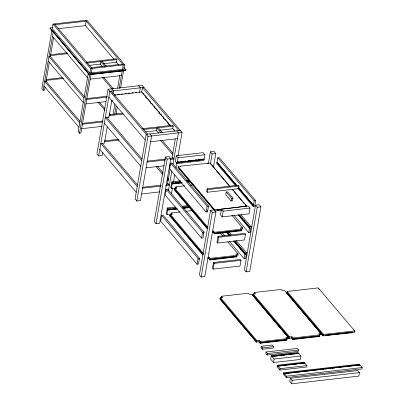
<?xml version="1.0" encoding="UTF-8"?>
<svg xmlns="http://www.w3.org/2000/svg" width="404" height="404" viewBox="0 0 404 404"><rect width="100%" height="100%" fill="white"/><g stroke="black" fill="none" stroke-linecap="round" stroke-linejoin="round"><path stroke-width="0.61" d="M123.856 67.418L125.886 69.816L125.806 70.306L89.122 74.503L50.101 28.401L50.182 27.916L52.672 27.629M51.904 30.401L41.834 88.703L43.157 90.274L44.536 90.117L45.071 87.012M52.995 24.083L52.227 28.543L89.92 73.079L123.846 69.19L124.619 64.736L86.921 20.2L52.995 24.083L90.688 68.619L89.92 73.079M43.157 90.274L53.232 31.966M46.036 81.431L49.359 62.206M50.323 56.621L53.641 37.395M88.274 73.366L78.199 131.674L79.527 133.239L80.906 133.083L90.976 74.78M50.182 27.916L89.203 74.018L89.122 74.503A1.702 0.369 -73 0 1 89.299 74.296L89.43 74.745L124.371 70.745L125.275 70.175A1.702 1.434 37.2 0 1 125.806 70.306L124.993 69.347M79.527 133.239L89.703 74.316M91.299 72.917L92.067 68.463L54.373 23.927M178.088 155.464L182.063 132.477L142.168 85.345L108.095 89.244L96.935 153.863L98.677 155.929L102.303 155.51L102.838 152.404M98.677 155.929L109.843 91.304L143.915 87.405M86.335 62.251L116.261 58.827L116.923 59.61L116.468 62.256L103.373 63.756M107.242 126.927L104.449 143.087L100.818 143.531L137.224 186.542M108.848 117.609L111.852 100.212M112.928 93.996L113.463 90.89L111.721 88.83M113.11 114.302L114.928 103.757M117.609 88.249L119.857 75.225M114.756 114.009L116.15 105.944M119.15 88.577L122.149 71.21M122.468 69.352L123.24 64.892L85.547 20.357M116.135 113.852L117.312 107.03M120.634 87.799L123.634 70.432M139.431 92.789L140.289 87.82L138.542 85.759M149.869 133.901L151.611 135.961L140.451 200.581L136.825 201L147.99 136.375L108.095 89.244M165.438 156.994L154.278 221.614L156.025 223.68L159.646 223.266L170.811 158.641L169.064 156.58L165.438 156.994L167.185 159.055L156.025 223.68M142.592 128.684L172.513 125.255L173.215 126.083L172.755 128.73L159.666 130.224M161.656 215.408L160.656 221.185L197.061 264.196L198.51 264.029L199.278 259.575L198.844 259.626L198.914 259.206L199.354 259.156L199.505 258.252L163.105 215.241L161.656 215.408L198.056 258.419L197.061 264.196M166.165 189.294L165.165 195.071L201.571 238.082L203.02 237.916L203.788 233.462L203.353 233.512L203.429 233.093L203.863 233.042L204.02 232.138L167.615 189.128L166.165 189.294L202.571 232.305L201.571 238.082M170.675 163.181L169.675 168.963L206.08 211.969L207.53 211.802L207.686 210.898L207.252 210.949L207.323 210.529L207.757 210.479L208.53 206.025L172.124 163.014L170.675 163.181L207.08 206.192L206.08 211.969M167.569 183.643L170.039 169.352M172.079 157.55L175.296 138.905M168.453 190.678L171.892 170.796M173.028 164.206L178.437 132.891L176.689 130.83M175.402 207.05L167.291 207.974L166.297 213.756L166.993 214.58L171.362 214.08M180.537 180.866L171.806 181.866L170.806 187.643L171.503 188.466L175.871 187.966M178.952 161.807L177.078 162.019L177.29 162.267L204.111 159.196L204.884 154.742L203.136 152.682L176.316 155.752L175.316 161.529L177.063 163.59L203.884 160.519L203.904 158.949L202.03 159.166M166.993 214.58L167.625 209.459L167.837 209.706L177.189 208.636M171.503 188.466L172.134 183.345L173.382 183.204M167.837 209.706L167.993 208.802L167.291 207.974M181.704 182.522L172.346 183.593L172.503 182.689L171.806 181.866M171.437 193.991L172.508 187.779M173.473 182.184L174.765 174.73M175.942 167.892L176.8 162.923M177.063 163.59L177.078 162.019M177.29 162.267L178.058 157.812L176.316 155.752M203.363 254.505L170.195 215.317L169.761 215.367L169.69 215.781L202.858 254.969M207.873 228.391L174.71 189.203L174.27 189.254L174.2 189.673L207.368 228.856M221.639 210.191L214.782 210.974L214.938 210.07L214.504 210.12L178.098 167.11L178.169 166.69L180.78 166.392L180.709 166.812M170.195 215.317L170.352 214.413L172.528 214.16L171.483 212.923L180.214 211.923M174.71 189.203L174.866 188.299L177.038 188.047L175.993 186.81L184.724 185.81M171.043 213.999L171.483 212.923M175.993 186.81L175.553 187.885L176.184 188.628M180.497 166.564L180.573 166.145L210.211 163.024L230.033 186.441M207.323 163.494L207.393 163.075M208.348 163.655L210.388 151.848L214.014 151.434L215.756 153.495L213.398 167.165M210.211 163.024L210.141 163.438L210.949 164.398M210.413 163.852L212.13 153.909L210.388 151.848M207.141 188.784L206.681 191.43L207.383 192.254L238.552 188.688L239.011 186.042L238.315 185.214L207.141 188.784L207.838 189.607L207.383 192.254M236.401 185.072L217.392 162.61L216.953 162.661L216.797 163.564L235.406 185.547M236.845 185.658L217.029 162.241L217.796 157.787L219.246 157.621L255.651 200.631L254.651 206.409L253.202 206.575L237.83 188.416M217.392 162.61L217.463 162.191L217.029 162.241M210.57 210.312L199.409 274.937L201.152 276.998L204.778 276.583L215.938 211.959L214.196 209.898L210.57 210.312L212.312 212.378L201.152 276.998M214.504 210.12L214.575 209.701L178.169 166.69M236.572 255.303L238.138 255.126L238.208 254.707L237.774 254.757L237.931 253.853L235.754 254.101L236.805 255.338L236.784 256.909L209.959 259.979L208.701 258.494L208.934 257.171L207.843 257.298M241.082 229.189L242.647 229.012L242.718 228.593L242.284 228.644L242.44 227.74L240.264 227.987L241.314 229.225L241.294 230.795L214.468 233.866L213.216 232.381L213.443 231.058L212.358 231.184M214.575 209.701L217.185 209.403L217.322 210.065L221.685 209.57M217.322 210.065L217.185 209.403M209.959 259.979L209.979 258.409L208.934 257.171M214.468 233.866L214.489 232.295L213.443 231.058M221.442 209.07L220.443 214.847L222.19 216.913L249.016 213.842L250.01 208.06L248.268 206L221.442 209.07L223.19 211.13L222.19 216.913M213.469 262.534L212.469 268.312L213.171 269.135L239.991 266.064L240.991 260.287L240.294 259.464L213.469 262.534L214.165 263.358L213.171 269.135M217.978 236.421L216.983 242.198L217.68 243.026L244.501 239.951L245.501 234.174L244.804 233.35L217.978 236.421L218.68 237.244L217.68 243.026M226.189 192.031L225.735 194.678L231.073 200.985L232.522 200.818L232.982 198.172L227.639 191.865L226.189 192.031L231.527 198.339L231.073 200.985M219.933 298.682L256.338 341.693L256.772 341.643L220.367 298.632L219.933 298.682L219.862 299.101L256.262 342.112L258.873 341.809L260.131 343.294L286.951 340.224L286.971 338.653L285.926 337.416L288.097 337.168L287.946 338.072L288.38 338.022L288.305 338.441L286.739 338.623M220.367 298.632L220.523 297.728L222.7 297.48L221.65 296.243L248.475 293.168L249.521 294.405L251.697 294.157L288.097 337.168M221.65 296.243L221.215 297.319L221.841 298.061M232.462 189.304L246.617 206.03L246.546 206.449L244.925 204.54M236.113 240.431L246.627 252.853L245.632 258.636L244.183 258.802L244.95 254.343L233.623 240.966M244.95 254.343L245.385 254.293L245.46 253.879L245.021 253.929L245.178 253.02L235.067 241.077M241.026 214.797L251.142 226.745L250.142 232.522L248.692 232.689L249.46 228.23L238.138 214.852M239.577 214.963L249.692 226.907L249.536 227.816L249.97 227.765L249.894 228.184L249.46 228.23M253.202 206.575L253.358 205.671L238.39 187.986M253.358 205.671L253.793 205.621L253.863 205.202L253.429 205.252L254.202 200.793L217.796 157.787M255.515 205.166L244.354 269.791L246.097 271.852L249.722 271.438L260.888 206.813L259.141 204.752L255.515 205.166L257.262 207.232L246.097 271.852M252.702 294.93L289.102 337.941L289.537 337.89L253.136 294.88L252.702 294.93L252.626 295.349L289.032 338.36L291.643 338.057L292.9 339.542L319.721 336.471L319.741 334.901L318.69 333.664L320.867 333.416L320.71 334.32L321.145 334.27L321.074 334.689L319.508 334.871M253.136 294.88L253.293 293.976L255.464 293.728L254.419 292.491L281.24 289.421L282.29 290.658L284.466 290.405L320.867 333.416M253.98 293.567L254.419 292.491M256.262 342.112L256.338 341.693M256.772 341.643L256.929 340.739L220.523 297.728M258.873 341.809L259.1 340.486L256.929 340.739M260.131 343.294L260.151 341.723L259.1 340.486M261.252 346.324L261.009 347.718L262.337 349.283L273.427 348.016L273.67 346.622L272.341 345.056L261.252 346.324L262.575 347.894L262.337 349.283M266.069 352.015L265.827 353.409L267.155 354.975L298.324 351.404L298.566 350.016L297.238 348.445L266.069 352.015L267.392 353.581L267.155 354.975M271.246 355.616L270.645 359.1L273.538 362.524L300.364 359.449L300.965 355.969L298.733 353.328L271.907 356.399L271.836 356.818L271.246 355.616L298.066 352.546L298.657 353.747L298.733 353.328M273.538 362.524L274.139 359.04L271.907 356.399M286.517 292.415L322.917 335.426L323.351 335.376L286.951 292.365L286.517 292.415L286.441 292.834L322.846 335.845L352.49 332.719L352.561 332.305L352.349 332.058L325.528 335.128L325.457 335.547M286.951 292.365L287.108 291.461L318.276 287.89L354.682 330.901L354.525 331.805L354.959 331.76L354.889 332.174L352.278 332.472L352.349 332.058M277.27 365.251L277.033 366.645L279.927 370.069L306.752 366.999L306.989 365.605L304.757 362.964L277.937 366.034L277.861 366.453L277.27 365.251L304.096 362.181L304.687 363.383L304.757 362.964M279.927 370.069L280.169 368.675L277.937 366.034M289.032 338.36L289.102 337.941M289.537 337.89L289.693 336.986L253.293 293.976M357.151 365.383L359.651 365.095L359.727 364.681L359.272 364.14L283.659 372.801L283.416 374.19L286.315 377.614L361.928 368.958L362.166 367.564L359.934 364.928L284.32 373.584L284.249 374.003L285.497 373.857M284.249 374.003L283.659 372.801M291.643 338.057L291.87 336.734L289.693 336.986M292.9 339.542L292.915 337.971L291.87 336.734M286.315 377.614L286.557 376.22L284.32 373.584M290.405 378.255L289.804 381.74L291.552 383.8L358.828 376.099L359.429 372.614L357.681 370.554L290.405 378.255L292.153 380.321L291.552 383.8M322.846 335.845L322.917 335.426M323.351 335.376L323.508 334.472L287.108 291.461M325.664 335.795L325.528 335.128M359.863 365.342L359.934 364.928M55.035 24.71L86.209 21.139L85.436 25.598L58.004 28.74M50.268 54.772L67.099 52.843M50.308 55.626L67.761 53.626M50.343 56.479L48.97 56.641L84.012 98.041M86.996 63.039L116.923 59.61M89.037 65.397L100.879 64.044M91.405 67.68L122.579 64.11M90.688 68.619L124.619 64.736M89.203 74.018L125.886 69.816M90.925 74.26L92.157 74.119M97.712 73.483L98.945 73.341M101.414 73.058L102.646 72.917M105.111 72.634L106.348 72.493M111.898 71.856L113.13 71.715M115.6 71.432L116.832 71.291M119.301 71.008L120.533 70.867M122.387 70.655L123.619 70.513M45.985 79.563L62.196 77.704M46.026 80.416L63.479 78.416M46.066 81.27L44.687 81.431L79.729 122.831M90.228 79.118L121.397 75.548M114.357 94.884L115.605 94.743M117.478 94.526L119.347 94.314M121.22 94.102L122.468 93.955M124.962 93.672L126.21 93.526M128.078 93.314L129.952 93.102M131.825 92.885L133.073 92.743M135.567 92.455L136.815 92.314M114.564 95.132L142.127 91.976M86.673 98.596L107.247 96.238M86.714 99.45L106.666 97.167M85.946 103.909L105.893 101.621M111.504 100.98L112.751 100.838M109.08 114.726L122.806 113.155M109.156 115.625L123.503 113.978M108.954 117.003L105.328 117.418L141.733 160.428M82.391 123.387L102.964 121.028M82.431 124.24L103.005 121.882M81.664 128.694L102.237 126.341M143.289 129.507L173.215 126.083M145.324 131.871L156.545 130.583M180.315 130.416L146.243 134.315L135.082 198.935L136.825 201M104.57 140.839L118.291 139.269M147.99 136.375L182.063 132.477M104.646 141.738L118.993 140.092M150.616 141.743L177.437 138.673M147.031 161.181L165.741 159.035M170.109 158.535L173.23 158.181M167.185 159.055L170.811 158.641M178.058 157.812L204.884 154.742M212.13 153.909L215.756 153.495M147.101 162.075L165.191 160.004M170.185 159.434L173.927 159.004L172.18 156.944M181.447 161.519L182.694 161.378M184.567 161.166L185.815 161.019M188.309 160.736L189.557 160.595M191.425 160.378L193.299 160.166M195.172 159.949L196.42 159.807M198.914 159.519L200.162 159.378M177.008 162.438L203.833 159.368M177.22 162.686L204.04 159.615M146.107 167.857L164.196 165.781M169.185 165.211L170.432 165.069M178.098 167.11L178.533 167.059L178.376 167.963L214.378 210.494M186.153 180.219L188.648 179.937M172.503 182.689L180.613 181.76M186.85 181.048L189.345 180.76M175.255 182.987L177.129 182.775M178.997 182.563L180.245 182.416M187.941 181.81L189.809 181.593M172.064 183.764L181.421 182.694M188.284 181.906L190.153 181.694M142.516 187.294L161.231 185.148M166.221 184.578L168.715 184.295M172.276 184.012L182.254 182.871M187.87 182.224L190.365 181.941M142.592 188.188L160.681 186.118M165.67 185.547L169.417 185.118L167.67 183.057M190.34 185.168L193.46 184.81M141.592 193.965L159.686 191.895M165.297 191.254L166.544 191.112M207.838 189.607L239.011 186.042M231.527 198.339L232.982 198.172M182.265 206.262L187.88 205.621M167.993 208.802L176.099 207.873M182.34 207.156L188.577 206.444M169.498 209.247L170.746 209.1M173.24 208.817L174.488 208.671M183.845 207.6L185.093 207.459M186.961 207.247L188.835 207.03M183.431 207.919L189.042 207.277M167.554 209.878L176.912 208.807M183.769 208.02L189.385 207.378M167.761 210.125L177.119 209.055M183.355 208.338L189.597 207.626M207.08 206.192L208.53 206.025M254.202 200.793L255.651 200.631M185.83 211.282L192.067 210.57M246.617 206.03L236.729 207.434M217.392 209.651L235.482 207.58M218.983 209.605L220.231 209.464M212.312 212.378L215.938 211.959M223.19 211.13L250.01 208.06M257.262 207.232L260.888 206.813M202.571 232.305L204.02 232.138M249.692 226.907L251.142 226.745M212.171 232.502L213.216 232.381M214.489 232.295L241.314 229.225M214.332 233.199L241.158 230.129M214.544 233.446L241.365 230.376M218.68 237.244L245.501 234.174M198.056 258.419L199.505 258.252M245.178 253.02L246.627 252.853M207.661 258.616L208.701 258.494M209.979 258.409L236.805 255.338M209.822 259.312L236.648 256.242M210.035 259.56L236.855 256.489M214.165 263.358L240.991 260.287M260.151 341.723L286.971 338.653M292.915 337.971L319.741 334.901M323.508 334.472L354.682 330.901M259.994 342.632L286.815 339.557M292.759 338.88L319.584 335.81M260.201 342.88L287.027 339.804M292.971 339.128L319.791 336.057M325.735 335.376L352.561 332.305M262.575 347.894L273.67 346.622M267.392 353.581L298.566 350.016M271.7 356.151L298.521 353.081M271.624 356.57L277.866 355.858M279.114 355.712L281.608 355.429M282.856 355.288L284.724 355.071M285.971 354.929L288.471 354.641M289.719 354.5L292.213 354.217M293.461 354.071L295.329 353.859M296.576 353.717L298.45 353.5M274.139 359.04L300.965 355.969M277.725 365.787L304.55 362.716M277.654 366.206L283.265 365.564M284.517 365.423L287.012 365.135M288.259 364.994L297.612 363.923M298.864 363.777L304.475 363.135M280.169 368.675L306.989 365.605M284.113 373.336L359.727 364.681M284.042 373.756L285.29 373.609M286.537 373.468L288.416 373.251M289.663 373.109L292.163 372.821M293.415 372.68L295.915 372.392M297.162 372.251L302.788 371.604M304.035 371.463L313.408 370.392M314.66 370.246L320.286 369.604M321.534 369.458L324.033 369.175M325.281 369.029L327.159 368.817M328.407 368.675L330.906 368.387M332.159 368.246L334.658 367.958M335.906 367.817L341.531 367.17M342.779 367.029L345.279 366.741M346.531 366.6L355.904 365.524M286.557 376.22L362.166 367.564M292.153 380.321L359.429 372.614M50.773 28.689L50.616 28.593A1.702 1.434 37.2 0 0 50.45 28.512M238.83 187.941L253.793 205.621M238.466 187.572L253.429 205.252M216.953 162.661L236.37 185.598M318.559 288.749L319.367 289.703M354.151 330.8L354.959 331.76M211.757 165.352L215.398 169.655M216.206 170.609L219.847 174.912M220.655 175.866L224.296 180.169M225.109 181.123L228.745 185.421M232.386 189.723L233.194 190.678M234.007 191.637L237.643 195.935M238.456 196.894L242.097 201.192M242.905 202.151L244.117 203.581M178.866 130.578L142.461 87.572L141.693 92.026L170.412 125.957M142.935 92.935L144.152 94.364M144.96 95.324L146.172 96.758M147.384 98.192L148.601 99.621M149.409 100.581L150.621 102.015M151.833 103.444L153.05 104.878M153.858 105.838L155.07 107.267M156.282 108.701L157.499 110.135M158.307 111.095L159.519 112.524M160.736 113.958L161.948 115.392M162.756 116.347L163.968 117.781M165.186 119.215L166.398 120.65M167.206 121.604L168.417 123.038M169.231 123.998L170.443 125.427M173.68 129.255L174.892 130.684M85.108 25.205L113.958 59.292M115.983 61.686L118.821 65.039M172.836 128.826L174.861 131.214M145.667 97.223L146.475 98.177M150.116 102.48L150.924 103.434M154.565 107.737L155.373 108.691M159.014 112.994L159.822 113.948M163.463 118.251L164.271 119.205M167.912 123.508L168.721 124.462M239.451 215.337L240.259 216.297M241.476 217.731L242.688 219.16M243.9 220.594L244.708 221.554M245.925 222.983L247.137 224.417M248.349 225.851L249.162 226.811M238.572 214.802L249.894 228.184M234.128 215.483L248.692 232.689M158.353 127.785L162.549 132.739M102.025 61.317L106.09 66.12M231.926 215.312L242.44 227.74M104.712 66.276L100.647 61.474L100.192 64.12L102.222 66.519M161.1 132.906L156.904 127.947L156.444 130.593L158.732 133.3M162.054 140.279L172.973 153.182M160.605 140.446L172.735 154.782M103.677 77.305L113.458 88.86M102.273 77.432L112.08 89.016M111.292 91.137L147.692 134.148M229.235 232.305L231.26 234.694M227.381 231.997L230.214 235.34M237.774 244.799L238.582 245.753M242.223 250.056L243.031 251.01M244.647 252.919L245.46 253.879M226.78 232.31L229.204 235.178M234.062 240.915L245.385 254.293M226.417 231.947L229.25 235.29M234.103 241.026L245.021 253.929M225.942 231.886L228.77 235.229M84.825 68.655L85.638 69.609M108.843 97.086L145.243 140.097M67.084 48.349L51.258 29.28M67.897 49.308L89.43 74.745M222.341 232.997L224.765 235.865M229.618 241.597L244.183 258.802M220.135 232.825L222.963 236.168M227.816 241.905L237.931 253.853M52.48 36.304L87.522 77.709M157.545 166.392L163.206 173.084M167.251 177.861L168.867 179.775M174.866 188.299L208.03 227.482M156.09 166.559L162.565 174.205M167.014 179.462L168.226 180.896M174.27 189.254L207.439 228.442M99.394 102.096L104.692 108.353M109.176 113.65L110.398 115.095M97.99 102.222L104.944 110.438M106.777 117.251L141.971 158.828M50.086 56.176L84.572 96.92M104.333 123.2L140.733 166.206M48.197 61.095L83.239 102.495M170.352 214.413L203.52 253.596M169.761 215.367L202.929 254.55M102.268 143.364L137.461 184.941M45.803 80.967L80.29 121.71M99.818 149.313L136.224 192.319M43.915 85.885L78.957 127.285M50.101 28.401A1.702 1.434 37.2 0 1 50.278 28.447"/></g></svg>
